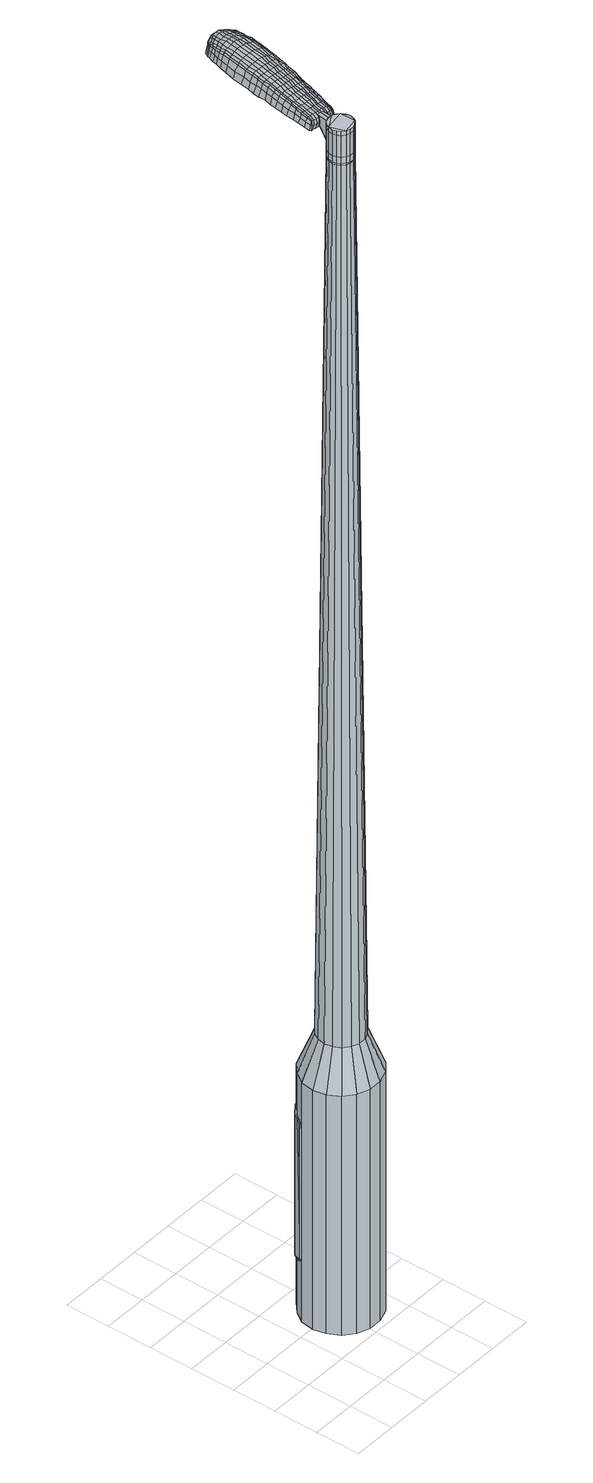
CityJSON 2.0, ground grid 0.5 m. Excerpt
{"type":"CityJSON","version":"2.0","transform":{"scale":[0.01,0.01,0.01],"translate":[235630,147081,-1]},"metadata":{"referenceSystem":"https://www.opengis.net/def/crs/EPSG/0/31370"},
"CityObjects":{
"object1":{"type":"GenericCityObject","attributes":{"cluster":634,"mean_distance_to_centroid":0.224,"new_centroid_x":235631.11,"new_centroid_y":147081.97,"mean_distance_to_camera":8.19,"H1":-2.33,"H2":-21.09,"Z_final":112.1,"cluster2":-1,"proj_x":235632.82,"proj_y":147082.27,"id_line":88686,"bearing_l":170.31,"distance":1.74,"orientation":"right","G_obj":80.31},"geometry":[{"type":"MultiSurface","lod":"2","boundaries":[[[0,1,2,3]],[[1,4,5,2]],[[4,6,7,5]],[[6,8,9,7]],[[8,10,11,9]],[[10,12,13,11]],[[12,14,15,13]],[[14,16,17,15]],[[16,18,19,17]],[[18,20,21,19]],[[20,22,23,21]],[[22,24,25,23]],[[24,26,27,25]],[[26,28,29,27]],[[28,30,31,29]],[[30,32,33,31]],[[32,34,35,33]],[[34,0,3,35]],[[36,37,38,39]],[[38,40,41,42]],[[41,43,42]],[[42,44,45,46]],[[45,47,46]],[[46,48,49,50]],[[49,51,50]],[[42,46,50,38]],[[50,52,39,38]],[[53,36,39]],[[2,5,7,35]],[[7,9,11,15]],[[11,13,15]],[[15,17,19,23]],[[19,21,23]],[[23,25,27,31]],[[27,29,31]],[[15,23,31,7]],[[31,33,35,7]],[[3,2,35]],[[1,0,54,55]],[[0,34,56,54]],[[34,32,57,56]],[[32,30,58,57]],[[30,28,59,58]],[[28,26,60,59]],[[26,24,61,60]],[[24,22,62,61]],[[22,20,63,62]],[[20,18,64,63]],[[18,16,65,64]],[[16,14,66,65]],[[14,12,67,66]],[[12,10,68,67]],[[10,8,69,68]],[[8,6,70,69]],[[6,4,71,70]],[[4,1,55,71]],[[55,54,72,73]],[[54,56,74,72]],[[56,57,75,74]],[[57,58,76,75]],[[58,59,77,76]],[[59,60,78,77]],[[60,61,79,78]],[[61,62,80,79]],[[62,63,81,80]],[[63,64,82,81]],[[64,65,83,82]],[[65,66,84,83]],[[66,67,85,84]],[[67,68,86,85]],[[68,69,87,86]],[[69,70,88,87]],[[70,71,89,88]],[[71,55,73,89]],[[90,91,92,93]],[[94,95,91,90]],[[96,97,95,94]],[[98,99,97,96]],[[77,100,99,98]],[[78,101,100,77]],[[79,102,101,78]],[[80,103,102,79]],[[81,104,103,80]],[[105,106,104,81]],[[107,108,106,105]],[[84,109,108,107]],[[110,111,109,84]],[[112,113,111,110]],[[114,115,113,112]],[[116,117,115,114]],[[118,119,117,116]],[[93,92,119,118]],[[120,121,122,123]],[[124,120,123,125]],[[126,124,125,127]],[[128,126,127,129]],[[130,128,129,131]],[[132,130,131,133]],[[134,132,133,135]],[[136,134,135,137]],[[138,136,137,139]],[[140,138,139,141]],[[142,140,141,143]],[[144,142,143,145]],[[146,144,145,147]],[[148,146,147,149]],[[150,148,149,151]],[[152,150,151,153]],[[73,72,90,93]],[[72,74,94,90]],[[74,75,96,94]],[[75,76,98,96]],[[76,77,98]],[[82,105,81]],[[82,83,107,105]],[[83,84,107]],[[85,110,84]],[[85,86,112,110]],[[86,87,114,112]],[[87,88,116,114]],[[88,89,118,116]],[[89,73,93,118]],[[154,155,92,91]],[[155,156,119,92]],[[156,157,117,119]],[[157,158,115,117]],[[158,159,113,115]],[[159,160,111,113]],[[160,109,111]],[[161,108,109]],[[161,162,106,108]],[[162,104,106]],[[163,99,100]],[[163,164,97,99]],[[164,165,95,97]],[[165,154,91,95]],[[39,52,152,166]],[[155,154,167,153]],[[53,39,166,121]],[[154,165,122,167]],[[36,53,121,120]],[[165,164,123,122]],[[37,36,120,124]],[[164,163,125,123]],[[38,37,124,126]],[[163,100,127,125]],[[40,38,126,128]],[[100,101,129,127]],[[41,40,128,130]],[[101,102,131,129]],[[43,41,130,132]],[[102,103,133,131]],[[42,43,132,134]],[[103,104,135,133]],[[44,42,134,136]],[[104,162,137,135]],[[45,44,136,138]],[[162,161,139,137]],[[47,45,138,140]],[[161,109,141,139]],[[46,47,140,142]],[[109,160,143,141]],[[48,46,142,144]],[[160,159,145,143]],[[49,48,144,146]],[[159,158,147,145]],[[51,49,146,148]],[[158,157,149,147]],[[50,51,148,150]],[[157,156,151,149]],[[52,50,150,152]],[[156,155,153,151]],[[152,153,168,169]],[[153,167,170,168]],[[167,122,171,170]],[[122,121,172,171]],[[121,166,173,172]],[[166,152,169,173]],[[174,175,176,177]],[[178,174,177,179]],[[174,178,180,181]],[[175,174,181,182]],[[183,184,185,186]],[[187,183,186,188]],[[183,187,189,190]],[[184,183,190,191]],[[192,193,194,195]],[[196,192,195,197]],[[192,196,198,199]],[[193,192,199,200]],[[201,202,203,204]],[[205,201,204,206]],[[201,205,207,208]],[[202,201,208,209]],[[210,211,212,213]],[[214,210,213,215]],[[210,214,216,217]],[[211,210,217,218]],[[219,220,221,222]],[[223,219,222,224]],[[219,223,225,226]],[[220,219,226,227]],[[228,229,230,231]],[[220,228,231,221]],[[228,220,227,232]],[[229,228,232,233]],[[234,235,236,237]],[[229,234,237,230]],[[234,229,233,238]],[[235,234,238,239]],[[240,178,179,241]],[[235,240,241,236]],[[240,235,239,242]],[[178,240,242,180]],[[243,244,245,246]],[[247,243,246,248]],[[243,247,249,250]],[[244,243,250,251]],[[252,253,254,255]],[[244,252,255,245]],[[252,244,251,256]],[[253,252,256,257]],[[258,259,260,261]],[[253,258,261,254]],[[258,253,257,262]],[[259,258,262,263]],[[264,265,266,267]],[[259,264,267,260]],[[264,259,263,268]],[[265,264,268,269]],[[270,175,182,271]],[[265,270,271,266]],[[270,265,269,272]],[[175,270,272,176]],[[273,274,275,276]],[[277,273,276,278]],[[273,277,279,280]],[[274,273,280,281]],[[282,283,284,285]],[[274,282,285,275]],[[282,274,281,286]],[[283,282,286,287]],[[288,289,290,291]],[[283,288,291,284]],[[288,283,287,292]],[[289,288,292,293]],[[294,187,188,295]],[[289,294,295,290]],[[294,289,293,296]],[[187,294,296,189]],[[297,298,299,300]],[[301,297,300,302]],[[297,301,303,304]],[[298,297,304,305]],[[306,307,308,309]],[[298,306,309,299]],[[306,298,305,310]],[[307,306,310,311]],[[312,313,314,315]],[[307,312,315,308]],[[312,307,311,316]],[[313,312,316,317]],[[318,319,320,321]],[[313,318,321,314]],[[318,313,317,322]],[[319,318,322,323]],[[324,184,191,325]],[[319,324,325,320]],[[324,319,323,326]],[[184,324,326,185]],[[327,213,212,328]],[[329,327,328,330]],[[327,329,331,332]],[[213,327,332,215]],[[333,329,330,334]],[[335,333,334,336]],[[333,335,337,338]],[[329,333,338,331]],[[339,335,336,340]],[[341,339,340,342]],[[339,341,343,344]],[[335,339,344,337]],[[345,341,342,346]],[[347,345,346,348]],[[345,347,349,350]],[[341,345,350,343]],[[351,347,348,352]],[[202,351,352,203]],[[351,202,209,353]],[[347,351,353,349]],[[354,355,200,199]],[[356,354,199,198]],[[354,356,357,358]],[[355,354,358,359]],[[360,361,359,358]],[[362,360,358,357]],[[360,362,363,364]],[[361,360,364,365]],[[366,367,365,364]],[[368,366,364,363]],[[366,368,369,370]],[[367,366,370,371]],[[372,373,371,370]],[[374,372,370,369]],[[372,374,207,205]],[[373,372,205,206]],[[375,376,377,378]],[[277,375,378,279]],[[375,277,278,379]],[[376,375,379,380]],[[381,196,197,382]],[[376,381,382,377]],[[381,376,380,383]],[[196,381,383,198]],[[384,385,386,387]],[[223,384,387,225]],[[384,223,224,388]],[[385,384,388,389]],[[390,391,392,393]],[[385,390,393,386]],[[390,385,389,394]],[[391,390,394,395]],[[396,193,200,397]],[[391,396,397,392]],[[396,391,395,398]],[[193,396,398,194]],[[399,400,401,402]],[[181,399,402,182]],[[399,181,180,403]],[[400,399,403,404]],[[405,406,407,408]],[[400,405,408,401]],[[405,400,404,409]],[[406,405,409,410]],[[411,204,203,412]],[[406,411,412,407]],[[411,406,410,413]],[[204,411,413,206]],[[414,415,416,417]],[[186,414,417,188]],[[414,186,185,418]],[[415,414,418,419]],[[420,208,207,421]],[[415,420,421,416]],[[420,415,419,422]],[[208,420,422,209]],[[423,424,425,426]],[[301,423,426,303]],[[423,301,302,427]],[[424,423,427,428]],[[429,214,215,430]],[[424,429,430,425]],[[429,424,428,431]],[[214,429,431,216]],[[432,433,434,435]],[[247,432,435,249]],[[432,247,248,436]],[[433,432,436,437]],[[438,439,440,441]],[[433,438,441,434]],[[438,433,437,442]],[[439,438,442,443]],[[444,211,218,445]],[[439,444,445,440]],[[444,439,443,446]],[[211,444,446,212]],[[447,448,437,436]],[[246,447,436,248]],[[447,246,245,449]],[[448,447,449,450]],[[451,452,443,442]],[[448,451,442,437]],[[451,448,450,453]],[[452,451,453,454]],[[455,328,212,446]],[[452,455,446,443]],[[455,452,454,456]],[[328,455,456,330]],[[457,458,459,460]],[[304,457,460,305]],[[457,304,303,426]],[[458,457,426,425]],[[461,332,331,462]],[[458,461,462,459]],[[461,458,425,430]],[[332,461,430,215]],[[463,464,450,449]],[[255,463,449,245]],[[463,255,254,465]],[[464,463,465,466]],[[467,468,454,453]],[[464,467,453,450]],[[467,464,466,469]],[[468,467,469,470]],[[471,334,330,456]],[[468,471,456,454]],[[471,468,470,472]],[[334,471,472,336]],[[473,474,475,476]],[[310,473,476,311]],[[473,310,305,460]],[[474,473,460,459]],[[477,338,337,478]],[[474,477,478,475]],[[477,474,459,462]],[[338,477,462,331]],[[479,480,466,465]],[[261,479,465,254]],[[479,261,260,481]],[[480,479,481,482]],[[483,484,470,469]],[[480,483,469,466]],[[483,480,482,485]],[[484,483,485,486]],[[487,340,336,472]],[[484,487,472,470]],[[487,484,486,488]],[[340,487,488,342]],[[489,490,491,492]],[[316,489,492,317]],[[489,316,311,476]],[[490,489,476,475]],[[493,344,343,494]],[[490,493,494,491]],[[493,490,475,478]],[[344,493,478,337]],[[495,496,482,481]],[[267,495,481,260]],[[495,267,266,497]],[[496,495,497,498]],[[499,500,486,485]],[[496,499,485,482]],[[499,496,498,501]],[[500,499,501,502]],[[503,346,342,488]],[[500,503,488,486]],[[503,500,502,504]],[[346,503,504,348]],[[505,506,507,508]],[[322,505,508,323]],[[505,322,317,492]],[[506,505,492,491]],[[509,350,349,510]],[[506,509,510,507]],[[509,506,491,494]],[[350,509,494,343]],[[511,512,498,497]],[[271,511,497,266]],[[511,271,182,402]],[[512,511,402,401]],[[513,514,502,501]],[[512,513,501,498]],[[513,512,401,408]],[[514,513,408,407]],[[515,352,348,504]],[[514,515,504,502]],[[515,514,407,412]],[[352,515,412,203]],[[516,517,419,418]],[[326,516,418,185]],[[516,326,323,508]],[[517,516,508,507]],[[518,353,209,422]],[[517,518,422,419]],[[518,517,507,510]],[[353,518,510,349]],[[519,520,380,379]],[[276,519,379,278]],[[519,276,275,521]],[[520,519,521,522]],[[523,356,198,383]],[[520,523,383,380]],[[523,520,522,524]],[[356,523,524,357]],[[525,526,527,528]],[[226,525,528,227]],[[525,226,225,387]],[[526,525,387,386]],[[529,530,531,532]],[[526,529,532,527]],[[529,526,386,393]],[[530,529,393,392]],[[533,355,359,534]],[[530,533,534,531]],[[533,530,392,397]],[[355,533,397,200]],[[535,536,522,521]],[[285,535,521,275]],[[535,285,284,537]],[[536,535,537,538]],[[539,362,357,524]],[[536,539,524,522]],[[539,536,538,540]],[[362,539,540,363]],[[541,542,543,544]],[[232,541,544,233]],[[541,232,227,528]],[[542,541,528,527]],[[545,546,547,548]],[[542,545,548,543]],[[545,542,527,532]],[[546,545,532,531]],[[549,361,365,550]],[[546,549,550,547]],[[549,546,531,534]],[[361,549,534,359]],[[551,552,538,537]],[[291,551,537,284]],[[551,291,290,553]],[[552,551,553,554]],[[555,368,363,540]],[[552,555,540,538]],[[555,552,554,556]],[[368,555,556,369]],[[557,558,559,560]],[[238,557,560,239]],[[557,238,233,544]],[[558,557,544,543]],[[561,562,563,564]],[[558,561,564,559]],[[561,558,543,548]],[[562,561,548,547]],[[565,367,371,566]],[[562,565,566,563]],[[565,562,547,550]],[[367,565,550,365]],[[567,568,554,553]],[[295,567,553,290]],[[567,295,188,417]],[[568,567,417,416]],[[569,374,369,556]],[[568,569,556,554]],[[569,568,416,421]],[[374,569,421,207]],[[570,571,404,403]],[[242,570,403,180]],[[570,242,239,560]],[[571,570,560,559]],[[572,573,410,409]],[[571,572,409,404]],[[572,571,559,564]],[[573,572,564,563]],[[574,373,206,413]],[[573,574,413,410]],[[574,573,563,566]],[[373,574,566,371]],[[575,576,577,578]],[[578,577,579,580]],[[581,579,577,582]],[[582,577,576,583]],[[584,585,586,587]],[[587,586,588,589]],[[590,588,586,591]],[[591,586,585,592]],[[593,594,595,596]],[[596,595,597,598]],[[599,597,595,600]],[[600,595,594,601]],[[602,603,604,605]],[[605,604,606,607]],[[608,606,604,609]],[[609,604,603,610]],[[611,612,613,614]],[[614,613,615,616]],[[617,615,613,618]],[[618,613,612,619]],[[620,621,622,623]],[[623,622,624,625]],[[626,624,622,627]],[[627,622,621,628]],[[629,630,631,632]],[[632,631,621,620]],[[628,621,631,633]],[[633,631,630,634]],[[635,636,637,638]],[[638,637,630,629]],[[634,630,637,639]],[[639,637,636,640]],[[580,579,641,642]],[[642,641,636,635]],[[640,636,641,643]],[[643,641,579,581]],[[644,645,646,647]],[[647,646,648,649]],[[650,648,646,651]],[[651,646,645,652]],[[653,654,655,656]],[[656,655,645,644]],[[652,645,655,657]],[[657,655,654,658]],[[659,660,661,662]],[[662,661,654,653]],[[658,654,661,663]],[[663,661,660,664]],[[665,666,667,668]],[[668,667,660,659]],[[664,660,667,669]],[[669,667,666,670]],[[583,576,671,672]],[[672,671,666,665]],[[670,666,671,673]],[[673,671,576,575]],[[674,675,676,677]],[[677,676,678,679]],[[680,678,676,681]],[[681,676,675,682]],[[683,684,685,686]],[[686,685,675,674]],[[682,675,685,687]],[[687,685,684,688]],[[689,690,691,692]],[[692,691,684,683]],[[688,684,691,693]],[[693,691,690,694]],[[589,588,695,696]],[[696,695,690,689]],[[694,690,695,697]],[[697,695,588,590]],[[698,699,700,701]],[[701,700,702,703]],[[704,702,700,705]],[[705,700,699,706]],[[707,708,709,710]],[[710,709,699,698]],[[706,699,709,711]],[[711,709,708,712]],[[713,714,715,716]],[[716,715,708,707]],[[712,708,715,717]],[[717,715,714,718]],[[719,720,721,722]],[[722,721,714,713]],[[718,714,721,723]],[[723,721,720,724]],[[592,585,725,726]],[[726,725,720,719]],[[724,720,725,727]],[[727,725,585,584]],[[611,614,728,729]],[[729,728,730,731]],[[732,730,728,733]],[[733,728,614,616]],[[731,730,734,735]],[[735,734,736,737]],[[738,736,734,739]],[[739,734,730,732]],[[737,736,740,741]],[[741,740,742,743]],[[744,742,740,745]],[[745,740,736,738]],[[743,742,746,747]],[[747,746,748,749]],[[750,748,746,751]],[[751,746,742,744]],[[749,748,752,753]],[[753,752,603,602]],[[610,603,752,754]],[[754,752,748,750]],[[601,755,756,600]],[[600,756,757,599]],[[758,757,756,759]],[[759,756,755,760]],[[760,761,762,759]],[[759,762,763,758]],[[764,763,762,765]],[[765,762,761,766]],[[766,767,768,765]],[[765,768,769,764]],[[770,769,768,771]],[[771,768,767,772]],[[772,773,774,771]],[[771,774,775,770]],[[608,775,774,606]],[[606,774,773,607]],[[776,777,778,779]],[[779,778,678,680]],[[679,678,778,780]],[[780,778,777,781]],[[598,597,782,783]],[[783,782,777,776]],[[781,777,782,784]],[[784,782,597,599]],[[785,786,787,788]],[[788,787,624,626]],[[625,624,787,789]],[[789,787,786,790]],[[791,792,793,794]],[[794,793,786,785]],[[790,786,793,795]],[[795,793,792,796]],[[601,594,797,798]],[[798,797,792,791]],[[796,792,797,799]],[[799,797,594,593]],[[800,801,802,803]],[[803,802,582,583]],[[581,582,802,804]],[[804,802,801,805]],[[806,807,808,809]],[[809,808,801,800]],[[805,801,808,810]],[[810,808,807,811]],[[602,605,812,813]],[[813,812,807,806]],[[811,807,812,814]],[[814,812,605,607]],[[815,816,817,818]],[[818,817,587,589]],[[584,587,817,819]],[[819,817,816,820]],[[608,609,821,822]],[[822,821,816,815]],[[820,816,821,823]],[[823,821,609,610]],[[824,825,826,827]],[[827,826,702,704]],[[703,702,826,828]],[[828,826,825,829]],[[616,615,830,831]],[[831,830,825,824]],[[829,825,830,832]],[[832,830,615,617]],[[833,834,835]],[[835,834,648,650]],[[649,648,834,836]],[[836,834,837]],[[838,839,840,841]],[[841,840,834,833]],[[837,834,840,842]],[[842,840,839,843]],[[619,612,844,845]],[[845,844,839,838]],[[843,839,844,846]],[[846,844,612,611]],[[837,847,848,836]],[[836,848,647,649]],[[644,647,848,849]],[[849,848,847,850]],[[843,851,852,842]],[[842,852,847,837]],[[850,847,852,853]],[[853,852,851,854]],[[611,729,855,846]],[[846,855,851,843]],[[854,851,855,856]],[[856,855,729,731]],[[857,858,859,860]],[[860,859,705,706]],[[704,705,859,827]],[[827,859,858,824]],[[732,733,861,862]],[[862,861,858,857]],[[824,858,861,831]],[[831,861,733,616]],[[850,863,864,849]],[[849,864,656,644]],[[653,656,864,865]],[[865,864,863,866]],[[854,867,868,853]],[[853,868,863,850]],[[866,863,868,869]],[[869,868,867,870]],[[731,735,871,856]],[[856,871,867,854]],[[870,867,871,872]],[[872,871,735,737]],[[873,874,875,876]],[[876,875,711,712]],[[706,711,875,860]],[[860,875,874,857]],[[738,739,877,878]],[[878,877,874,873]],[[857,874,877,862]],[[862,877,739,732]],[[866,879,880,865]],[[865,880,662,653]],[[659,662,880,881]],[[881,880,879,882]],[[870,883,884,869]],[[869,884,879,866]],[[882,879,884,885]],[[885,884,883,886]],[[737,741,887,872]],[[872,887,883,870]],[[886,883,887,888]],[[888,887,741,743]],[[889,890,891,892]],[[892,891,717,718]],[[712,717,891,876]],[[876,891,890,873]],[[744,745,893,894]],[[894,893,890,889]],[[873,890,893,878]],[[878,893,745,738]],[[882,895,896,881]],[[881,896,668,659]],[[665,668,896,897]],[[897,896,895,898]],[[886,899,900,885]],[[885,900,895,882]],[[898,895,900,901]],[[901,900,899,902]],[[743,747,903,888]],[[888,903,899,886]],[[902,899,903,904]],[[904,903,747,749]],[[905,906,907,908]],[[908,907,723,724]],[[718,723,907,892]],[[892,907,906,889]],[[750,751,909,910]],[[910,909,906,905]],[[889,906,909,894]],[[894,909,751,744]],[[898,911,912,897]],[[897,912,672,665]],[[583,672,912,803]],[[803,912,911,800]],[[902,913,914,901]],[[901,914,911,898]],[[800,911,914,809]],[[809,914,913,806]],[[749,753,915,904]],[[904,915,913,902]],[[806,913,915,813]],[[813,915,753,602]],[[820,916,917,819]],[[819,917,727,584]],[[724,727,917,908]],[[908,917,916,905]],[[610,754,918,823]],[[823,918,916,820]],[[905,916,918,910]],[[910,918,754,750]],[[781,919,920,780]],[[780,920,677,679]],[[674,677,920,921]],[[921,920,919,922]],[[599,757,923,784]],[[784,923,919,781]],[[922,919,923,924]],[[924,923,757,758]],[[925,926,927,928]],[[928,927,627,628]],[[626,627,927,788]],[[788,927,926,785]],[[929,930,931,932]],[[932,931,926,925]],[[785,926,931,794]],[[794,931,930,791]],[[760,755,933,934]],[[934,933,930,929]],[[791,930,933,798]],[[798,933,755,601]],[[922,935,936,921]],[[921,936,686,674]],[[683,686,936,937]],[[937,936,935,938]],[[758,763,939,924]],[[924,939,935,922]],[[938,935,939,940]],[[940,939,763,764]],[[941,942,943,944]],[[944,943,633,634]],[[628,633,943,928]],[[928,943,942,925]],[[945,946,947,948]],[[948,947,942,941]],[[925,942,947,932]],[[932,947,946,929]],[[766,761,949,950]],[[950,949,946,945]],[[929,946,949,934]],[[934,949,761,760]],[[938,951,952,937]],[[937,952,692,683]],[[689,692,952,953]],[[953,952,951,954]],[[764,769,955,940]],[[940,955,951,938]],[[954,951,955,956]],[[956,955,769,770]],[[957,958,959,960]],[[960,959,639,640]],[[634,639,959,944]],[[944,959,958,941]],[[961,962,963,964]],[[964,963,958,957]],[[941,958,963,948]],[[948,963,962,945]],[[772,767,965,966]],[[966,965,962,961]],[[945,962,965,950]],[[950,965,767,766]],[[954,967,968,953]],[[953,968,696,689]],[[589,696,968,818]],[[818,968,967,815]],[[770,775,969,956]],[[956,969,967,954]],[[815,967,969,822]],[[822,969,775,608]],[[805,970,971,804]],[[804,971,643,581]],[[640,643,971,960]],[[960,971,970,957]],[[811,972,973,810]],[[810,973,970,805]],[[957,970,973,964]],[[964,973,972,961]],[[607,773,974,814]],[[814,974,972,811]],[[961,972,974,966]],[[966,974,773,772]],[[575,578,177,176]],[[578,580,179,177]],[[590,591,190,189]],[[591,592,191,190]],[[593,596,195,194]],[[596,598,197,195]],[[617,618,217,216]],[[618,619,218,217]],[[620,623,222,221]],[[623,625,224,222]],[[629,632,231,230]],[[632,620,221,231]],[[635,638,237,236]],[[638,629,230,237]],[[580,642,241,179]],[[642,635,236,241]],[[650,651,250,249]],[[651,652,251,250]],[[652,657,256,251]],[[657,658,257,256]],[[658,663,262,257]],[[663,664,263,262]],[[664,669,268,263]],[[669,670,269,268]],[[670,673,272,269]],[[673,575,176,272]],[[680,681,280,279]],[[681,682,281,280]],[[682,687,286,281]],[[687,688,287,286]],[[688,693,292,287]],[[693,694,293,292]],[[694,697,296,293]],[[697,590,189,296]],[[698,701,300,299]],[[701,703,302,300]],[[707,710,309,308]],[[710,698,299,309]],[[713,716,315,314]],[[716,707,308,315]],[[719,722,321,320]],[[722,713,314,321]],[[592,726,325,191]],[[726,719,320,325]],[[776,779,378,377]],[[779,680,279,378]],[[598,783,382,197]],[[783,776,377,382]],[[625,789,388,224]],[[789,790,389,388]],[[790,795,394,389]],[[795,796,395,394]],[[796,799,398,395]],[[799,593,194,398]],[[703,828,427,302]],[[828,829,428,427]],[[829,832,431,428]],[[832,617,216,431]],[[833,835,435,434]],[[835,650,249,435]],[[838,841,441,440]],[[841,833,434,441]],[[619,845,445,218]],[[845,838,440,445]],[[975,976,977,978]],[[979,980,978,977]],[[981,982,983,984]],[[985,986,987,988]],[[976,989,990,977]],[[991,979,977,990]],[[992,981,984,993]],[[994,995,986,985]],[[989,996,997,990]],[[997,998,991,990]],[[999,992,993,1000]],[[1001,995,994,1002]],[[996,1003,1004,997]],[[1004,1005,998,997]],[[1006,999,1000,1007]],[[1008,1001,1002,1009]],[[1010,1011,1012,1013]],[[1014,1015,1011,1010]],[[1014,1016,1017,1015]],[[1016,1018,1019,1017]],[[1020,1021,1022,1023]],[[1024,1025,1021,1020]],[[1026,1027,1025,1024]],[[1028,1029,1027,1026]],[[1023,1012,1011,1020]],[[1020,1011,1015,1024]],[[1015,1017,1026,1024]],[[1017,1019,1028,1026]],[[984,983,980,979]],[[993,984,979,991]],[[998,1000,993,991]],[[1005,1007,1000,998]],[[985,988,982,981]],[[994,985,981,992]],[[1002,994,992,999]],[[1009,1002,999,1006]],[[986,1010,1013,987]],[[995,1014,1010,986]],[[1016,1014,995,1001]],[[1018,1016,1001,1008]],[[1030,1031,1032,1033]],[[1032,1034,1035,1036]],[[1032,1036,1037,1038]],[[1032,1038,1033]],[[1039,1030,1033,1040]],[[1041,1040,1033,1042]],[[1043,1042,1033]],[[1044,1032,1031,1045]],[[1046,1044,1045,1047]],[[1048,1046,1047,1049]],[[1050,1048,1049,1051]],[[1052,1050,1051,1053]],[[1053,1054,1055,1056]],[[1053,1056,1057,1058]],[[1053,1058,1059,1060]],[[1059,1061,1062,1063]],[[1059,1063,1064,1065]],[[1059,1065,1060]],[[1053,1060,1052]],[[1066,1067,1031,1030]],[[1068,1069,1034,1032]],[[1070,1071,1043,1033]],[[1067,1072,1045,1031]],[[1073,1068,1032,1044]],[[1072,1074,1047,1045]],[[1075,1073,1044,1046]],[[1074,1076,1049,1047]],[[1077,1075,1046,1048]],[[1076,1078,1051,1049]],[[1079,1077,1048,1050]],[[1078,1080,1053,1051]],[[1081,1079,1050,1052]],[[1080,1082,1054,1053]],[[1083,1084,1061,1059]],[[1085,1081,1052,1060]],[[1055,1054,1082,1086]],[[1056,1055,1086,1087]],[[1057,1056,1087,1088]],[[1058,1057,1088,1089]],[[1059,1058,1089,1083]],[[1090,1066,1030,1039]],[[1091,1090,1039,1040]],[[1092,1091,1040,1041]],[[1093,1092,1041,1042]],[[1071,1093,1042,1043]],[[1035,1034,1069,1094]],[[1062,1061,1084,1095]],[[1036,1035,1094,1096]],[[1037,1036,1096,1097]],[[1038,1037,1097,1098]],[[1033,1038,1098,1070]],[[1063,1062,1095,1099]],[[1064,1063,1099,1100]],[[1065,1064,1100,1101]],[[1060,1065,1101,1085]]]}]}
},
"vertices":[
[116,141,384],[130,136,384],[130,136,96],[116,141,96],[142,127,384],[142,127,96],[149,114,384],[149,114,96],[152,99,384],[152,99,96],[149,85,384],[149,85,96],[142,72,384],[142,72,96],[131,63,384],[131,63,96],[117,58,384],[117,58,96],[102,58,384],[102,58,96],[88,63,384],[88,63,96],[77,72,384],[77,72,96],[70,85,384],[70,85,96],[67,99,384],[67,99,96],[69,114,384],[69,114,96],[77,126,384],[77,126,96],[88,136,384],[88,136,96],[102,141,384],[102,141,96],[102,111,1524],[99,108,1524],[97,104,1524],[112,113,1524],[96,99,1524],[97,95,1524],[103,88,1524],[99,91,1524],[107,86,1524],[112,86,1524],[120,91,1524],[116,88,1524],[122,95,1524],[123,99,1524],[120,108,1524],[122,104,1524],[116,111,1524],[107,113,1524],[113,124,429],[122,121,429],[105,124,429],[97,121,429],[90,115,429],[86,108,429],[84,99,429],[86,91,429],[90,83,429],[97,77,429],[105,74,429],[114,74,429],[122,78,429],[129,83,429],[133,91,429],[134,99,429],[133,108,429],[128,116,429],[112,113,1483],[116,111,1483],[107,113,1483],[102,111,1483],[99,108,1483],[97,104,1483],[96,99,1483],[97,95,1483],[99,91,1483],[103,88,1483],[107,86,1483],[112,86,1483],[116,88,1483],[120,91,1483],[122,95,1483],[123,99,1483],[122,104,1483],[120,108,1483],[111,112,1483],[111,112,1485],[116,110,1485],[116,110,1483],[107,112,1483],[107,112,1485],[103,110,1483],[103,110,1485],[99,107,1483],[99,107,1485],[97,104,1485],[96,99,1485],[97,95,1485],[99,91,1485],[103,88,1485],[107,87,1483],[107,87,1485],[112,87,1483],[112,87,1485],[116,88,1485],[119,91,1483],[119,91,1485],[121,95,1483],[121,95,1485],[122,99,1483],[122,99,1485],[121,104,1483],[121,104,1485],[119,108,1483],[119,108,1485],[102,111,1519],[107,113,1519],[107,113,1493],[102,111,1493],[99,108,1519],[99,108,1493],[97,104,1519],[97,104,1493],[96,99,1519],[96,99,1493],[97,95,1519],[97,95,1493],[99,91,1519],[99,91,1493],[103,88,1519],[103,88,1493],[107,86,1519],[107,86,1493],[112,86,1519],[112,86,1493],[116,88,1519],[116,88,1493],[120,91,1519],[120,91,1493],[122,95,1519],[122,95,1493],[123,99,1519],[123,99,1493],[122,104,1519],[122,104,1493],[120,108,1519],[120,108,1493],[116,111,1519],[116,111,1493],[112,113,1485],[116,111,1485],[120,108,1485],[122,104,1485],[123,99,1485],[122,95,1485],[120,91,1485],[112,86,1485],[107,86,1485],[99,108,1485],[102,111,1485],[107,113,1485],[112,113,1519],[112,113,1493],[118,130,1513],[118,130,1518],[115,131,1513],[111,131,1513],[111,131,1518],[115,131,1518],[146,201,1519],[145,194,1518],[147,195,1509],[148,202,1510],[148,209,1519],[150,210,1510],[146,208,1526],[145,200,1525],[143,193,1525],[108,207,1519],[108,200,1518],[109,199,1525],[110,206,1525],[110,216,1519],[111,215,1526],[108,218,1510],[107,209,1510],[106,202,1509],[138,277,1519],[142,276,1519],[142,277,1513],[138,278,1513],[134,276,1519],[134,277,1513],[134,275,1524],[138,275,1524],[141,274,1524],[126,204,1530],[124,196,1529],[128,196,1529],[129,203,1530],[127,213,1531],[131,212,1531],[123,213,1530],[122,204,1530],[121,197,1529],[112,124,1512],[115,124,1512],[115,125,1517],[113,125,1517],[109,125,1512],[110,126,1517],[109,126,1506],[112,125,1506],[115,125,1506],[155,259,1519],[155,256,1519],[156,257,1512],[156,260,1512],[155,262,1518],[156,262,1512],[154,261,1522],[154,259,1523],[154,256,1524],[155,251,1519],[154,246,1519],[156,246,1512],[156,252,1512],[153,251,1524],[153,245,1525],[153,240,1519],[152,232,1519],[154,233,1511],[155,241,1511],[152,239,1526],[151,231,1526],[150,221,1519],[152,222,1510],[149,220,1526],[130,129,1513],[132,136,1513],[130,136,1518],[129,128,1517],[128,123,1512],[128,124,1516],[129,124,1506],[131,129,1507],[133,137,1507],[133,143,1514],[135,151,1515],[134,150,1520],[132,143,1519],[135,144,1507],[136,152,1507],[137,158,1515],[138,165,1516],[137,165,1522],[135,157,1521],[138,159,1508],[140,166,1508],[140,172,1517],[142,180,1517],[140,179,1524],[138,172,1523],[142,173,1508],[143,181,1509],[143,187,1518],[142,186,1524],[145,188,1509],[120,266,1519],[119,263,1519],[120,262,1524],[121,266,1523],[121,268,1518],[122,268,1522],[120,269,1512],[119,267,1512],[118,264,1512],[118,258,1519],[116,253,1519],[117,252,1525],[119,258,1524],[116,259,1512],[115,254,1512],[115,247,1519],[113,239,1519],[115,238,1526],[116,246,1526],[114,248,1511],[112,240,1511],[111,228,1519],[113,226,1526],[110,229,1510],[100,134,1513],[101,141,1513],[100,143,1507],[99,135,1507],[100,128,1512],[99,129,1506],[101,129,1516],[101,133,1517],[102,141,1518],[102,149,1514],[102,156,1515],[101,158,1507],[101,150,1507],[103,148,1519],[104,155,1520],[103,164,1515],[104,171,1516],[103,173,1508],[102,165,1508],[105,163,1521],[105,170,1522],[105,179,1517],[106,186,1517],[105,187,1509],[104,180,1508],[106,177,1523],[107,185,1524],[107,193,1518],[105,195,1509],[108,192,1524],[114,131,1519],[116,130,1519],[115,138,1520],[117,138,1520],[112,138,1520],[111,131,1519],[116,145,1522],[119,145,1522],[117,153,1523],[120,152,1523],[114,153,1523],[113,146,1521],[118,160,1524],[121,160,1524],[120,167,1525],[122,167,1525],[116,168,1525],[115,161,1524],[121,175,1526],[124,174,1526],[122,182,1527],[125,181,1527],[119,183,1527],[118,175,1526],[123,189,1528],[126,189,1528],[120,190,1528],[137,272,1527],[141,272,1527],[133,272,1526],[132,268,1527],[137,268,1528],[140,267,1528],[135,261,1529],[139,261,1529],[131,261,1528],[130,254,1530],[134,254,1530],[138,254,1530],[133,247,1531],[137,246,1531],[129,247,1530],[127,238,1531],[131,238,1531],[135,237,1531],[129,225,1531],[133,225,1531],[125,226,1531],[122,270,1518],[125,272,1519],[124,273,1513],[121,271,1513],[123,269,1523],[125,271,1523],[129,275,1519],[129,275,1513],[129,273,1524],[154,264,1518],[153,266,1518],[152,265,1523],[153,263,1523],[155,265,1513],[154,267,1513],[151,270,1519],[148,272,1519],[148,271,1524],[150,268,1523],[152,270,1513],[149,273,1513],[145,275,1519],[145,273,1524],[145,276,1513],[143,200,1528],[141,200,1528],[140,193,1528],[142,193,1527],[145,209,1528],[143,209,1529],[139,201,1529],[135,202,1530],[134,195,1529],[137,194,1528],[140,210,1529],[137,211,1530],[132,203,1530],[131,195,1529],[134,211,1531],[111,206,1528],[114,205,1529],[115,214,1529],[112,214,1528],[110,199,1527],[113,198,1528],[118,205,1529],[119,214,1530],[117,198,1528],[100,126,1512],[102,126,1512],[103,127,1517],[101,127,1517],[100,127,1506],[102,127,1506],[106,125,1512],[106,126,1517],[105,126,1506],[127,122,1512],[125,122,1512],[126,123,1506],[128,122,1506],[126,123,1517],[125,123,1517],[123,122,1512],[120,123,1512],[121,124,1506],[124,123,1506],[123,124,1517],[120,124,1517],[118,123,1512],[118,124,1506],[118,124,1517],[127,128,1519],[126,128,1519],[129,136,1520],[127,136,1520],[124,129,1519],[121,129,1519],[125,136,1520],[122,137,1520],[119,130,1519],[120,137,1520],[102,133,1519],[104,132,1519],[105,140,1520],[103,140,1520],[107,132,1519],[108,139,1520],[131,143,1521],[129,143,1521],[132,150,1522],[130,150,1522],[127,143,1521],[124,144,1521],[128,151,1522],[125,151,1523],[121,144,1522],[123,152,1523],[104,148,1521],[106,147,1521],[107,155,1522],[105,155,1522],[109,147,1521],[110,154,1522],[134,157,1523],[132,158,1523],[135,165,1524],[134,165,1524],[130,158,1523],[127,159,1524],[131,165,1525],[128,166,1525],[124,159,1524],[125,166,1525],[106,162,1523],[108,162,1523],[109,169,1524],[107,170,1524],[111,161,1524],[112,169,1525],[137,172,1525],[135,172,1525],[139,179,1526],[137,179,1526],[133,173,1526],[130,173,1526],[134,180,1527],[131,180,1527],[127,174,1526],[128,181,1527],[108,177,1525],[110,177,1525],[111,184,1526],[109,184,1526],[114,176,1526],[115,183,1527],[140,186,1527],[138,186,1527],[136,187,1527],[133,188,1528],[129,188,1528],[109,191,1527],[112,191,1527],[116,190,1528],[122,267,1525],[125,268,1525],[121,263,1526],[124,265,1526],[129,270,1526],[128,266,1527],[153,261,1525],[152,263,1525],[151,259,1526],[153,257,1525],[150,266,1525],[147,268,1526],[147,264,1527],[149,262,1526],[144,270,1526],[144,266,1527],[120,258,1526],[123,259,1527],[119,252,1527],[121,253,1528],[127,261,1528],[125,254,1529],[152,252,1526],[151,254,1527],[150,247,1528],[151,246,1527],[149,256,1527],[146,258,1528],[145,251,1529],[148,249,1528],[143,260,1528],[141,253,1530],[118,246,1528],[120,247,1529],[116,238,1528],[119,238,1529],[124,247,1529],[123,238,1530],[151,240,1528],[149,241,1528],[148,233,1529],[149,232,1528],[147,243,1529],[144,244,1530],[142,235,1530],[145,234,1530],[140,245,1530],[139,237,1531],[114,226,1529],[117,226,1529],[121,226,1530],[147,220,1528],[145,221,1529],[143,222,1530],[140,223,1530],[136,224,1531],[145,195,1509],[143,194,1518],[144,201,1518],[146,202,1509],[146,210,1519],[148,211,1510],[145,209,1525],[143,200,1525],[141,194,1525],[111,199,1525],[110,200,1518],[110,207,1518],[112,206,1525],[112,216,1519],[113,215,1525],[110,217,1510],[109,209,1509],[108,202,1509],[141,275,1513],[141,274,1519],[138,275,1519],[138,275,1513],[134,274,1519],[134,275,1513],[134,273,1524],[138,273,1524],[141,272,1524],[128,196,1528],[125,197,1528],[126,204,1529],[129,204,1529],[127,213,1529],[131,212,1529],[124,213,1529],[122,205,1529],[121,197,1528],[115,127,1516],[115,126,1512],[113,126,1512],[113,127,1516],[110,127,1512],[110,128,1516],[110,128,1506],[113,127,1506],[116,127,1506],[154,257,1512],[153,256,1519],[153,259,1518],[155,260,1512],[153,261,1518],[154,262,1512],[152,261,1522],[152,259,1523],[152,256,1523],[154,247,1512],[152,246,1519],[153,251,1519],[154,252,1512],[151,251,1524],[151,245,1525],[152,233,1511],[150,232,1519],[151,240,1519],[153,241,1511],[150,239,1525],[149,232,1526],[148,221,1519],[150,222,1510],[147,220,1526],[128,136,1518],[130,137,1513],[128,129,1513],[127,129,1517],[127,124,1512],[126,125,1515],[128,125,1506],[129,130,1506],[131,137,1507],[132,151,1520],[133,151,1514],[131,144,1514],[130,143,1519],[133,145,1507],[135,152,1507],[135,165,1522],[137,166,1516],[135,159,1515],[133,158,1521],[136,159,1508],[138,167,1508],[138,179,1523],[140,180,1517],[138,173,1516],[137,172,1522],[140,174,1508],[142,181,1508],[141,187,1517],[140,187,1524],[143,188,1509],[122,262,1523],[121,262,1519],[122,265,1518],[123,265,1523],[123,267,1518],[123,266,1522],[121,268,1512],[121,266,1512],[120,263,1512],[119,251,1525],[118,252,1519],[120,258,1519],[121,257,1524],[118,259,1512],[117,253,1512],[117,238,1526],[115,239,1519],[117,246,1519],[118,245,1525],[116,248,1511],[114,240,1511],[113,227,1519],[115,226,1526],[112,229,1510],[102,142,1507],[103,141,1513],[102,134,1513],[101,135,1506],[102,129,1512],[101,130,1506],[103,129,1515],[103,133,1517],[104,141,1518],[103,158,1507],[104,156,1514],[104,149,1514],[103,150,1507],[105,148,1519],[106,155,1520],[105,173,1508],[106,171,1516],[105,164,1515],[104,165,1508],[106,163,1521],[107,170,1522],[107,187,1508],[108,186,1517],[107,178,1516],[106,180,1508],[108,177,1522],[109,185,1523],[109,193,1517],[107,195,1509],[110,192,1524],[114,132,1518],[116,131,1518],[115,139,1519],[117,138,1519],[112,139,1519],[111,132,1518],[116,146,1520],[119,145,1520],[117,153,1521],[120,153,1521],[114,154,1521],[113,146,1520],[119,161,1523],[121,160,1523],[120,168,1524],[123,167,1524],[117,168,1524],[116,161,1523],[121,175,1525],[124,175,1525],[122,182,1526],[125,182,1526],[119,183,1526],[118,176,1525],[123,190,1527],[126,189,1527],[120,190,1527],[141,270,1526],[137,271,1526],[134,271,1525],[133,267,1526],[137,267,1526],[140,266,1526],[139,260,1528],[135,261,1528],[132,261,1527],[130,254,1528],[134,254,1529],[138,253,1529],[136,246,1530],[133,247,1530],[129,247,1529],[128,238,1530],[132,238,1530],[135,237,1530],[133,225,1530],[129,225,1530],[126,226,1530],[125,271,1513],[126,270,1518],[124,269,1518],[123,270,1512],[124,267,1523],[126,269,1523],[130,272,1519],[129,273,1513],[130,271,1523],[151,264,1523],[151,265,1518],[152,263,1518],[151,262,1523],[154,264,1512],[152,266,1512],[147,269,1523],[147,271,1519],[149,268,1519],[149,267,1523],[150,269,1513],[147,271,1513],[144,273,1519],[144,271,1524],[144,273,1513],[139,194,1527],[141,201,1527],[142,200,1527],[140,194,1526],[144,209,1527],[142,209,1528],[134,195,1528],[135,202,1528],[138,202,1528],[137,195,1527],[140,210,1528],[137,211,1529],[132,203,1529],[131,196,1528],[134,212,1529],[115,214,1528],[114,206,1527],[113,206,1527],[114,214,1527],[112,199,1526],[113,199,1527],[118,205,1528],[119,214,1528],[117,198,1527],[104,129,1516],[103,128,1512],[102,128,1512],[103,129,1516],[101,129,1506],[102,129,1506],[106,128,1512],[107,128,1516],[106,128,1506],[126,125,1506],[126,124,1512],[127,124,1506],[126,125,1516],[125,125,1516],[121,126,1506],[121,125,1512],[123,125,1512],[124,125,1506],[123,125,1516],[120,126,1516],[118,125,1512],[118,126,1506],[118,126,1516],[126,129,1518],[127,129,1518],[128,136,1519],[127,136,1519],[121,130,1518],[124,130,1518],[125,137,1519],[122,137,1519],[119,131,1518],[120,138,1519],[105,140,1519],[104,133,1518],[103,133,1518],[104,140,1519],[107,133,1518],[108,140,1519],[129,144,1520],[130,144,1520],[131,151,1521],[130,151,1521],[124,145,1520],[126,144,1520],[128,151,1521],[125,152,1521],[121,145,1520],[123,152,1521],[107,155,1521],[106,148,1520],[105,148,1520],[106,155,1521],[110,147,1520],[111,154,1521],[132,158,1522],[133,158,1522],[134,165,1523],[133,165,1523],[127,159,1522],[129,159,1522],[131,166,1523],[128,166,1524],[124,160,1523],[125,167,1524],[109,170,1523],[108,162,1522],[107,163,1522],[108,170,1523],[112,162,1522],[113,169,1523],[135,173,1524],[136,172,1524],[137,180,1525],[136,180,1525],[130,174,1525],[132,173,1524],[134,180,1525],[131,181,1526],[127,174,1525],[128,181,1526],[111,184,1525],[110,177,1524],[109,177,1524],[110,184,1525],[114,176,1524],[115,184,1525],[138,187,1526],[139,187,1526],[132,188,1527],[135,187,1526],[129,189,1527],[112,191,1526],[111,192,1526],[116,191,1526],[126,267,1524],[124,265,1524],[123,262,1525],[124,264,1525],[129,269,1525],[128,265,1525],[150,259,1525],[150,262,1524],[151,260,1524],[151,257,1525],[146,263,1526],[146,267,1525],[149,265,1524],[148,261,1525],[144,269,1525],[143,265,1526],[123,258,1526],[122,257,1526],[120,251,1526],[122,252,1527],[127,260,1526],[126,253,1527],[149,247,1527],[150,253,1526],[151,252,1526],[150,246,1526],[144,251,1528],[145,257,1527],[148,255,1526],[147,249,1527],[142,259,1527],[141,252,1528],[121,246,1527],[119,245,1527],[118,238,1527],[119,238,1528],[125,247,1528],[123,238,1529],[147,233,1528],[148,241,1527],[149,240,1527],[148,232,1527],[141,235,1529],[143,244,1529],[146,242,1528],[144,234,1528],[140,245,1529],[138,237,1530],[117,226,1528],[116,226,1528],[121,226,1529],[145,221,1528],[146,221,1528],[139,223,1529],[142,222,1529],[136,224,1530],[128,125,1508],[121,126,1508],[128,158,1509],[135,156,1509],[132,179,1510],[140,177,1510],[139,218,1512],[148,216,1512],[145,198,1511],[136,200,1511],[142,235,1513],[144,249,1514],[153,247,1514],[151,234,1513],[114,127,1508],[120,159,1509],[123,180,1510],[130,219,1512],[127,201,1511],[133,237,1513],[135,250,1514],[108,128,1508],[112,160,1509],[115,182,1510],[121,221,1512],[118,203,1511],[127,252,1514],[124,239,1513],[101,129,1508],[104,162,1509],[106,183,1510],[112,222,1512],[109,205,1511],[118,253,1514],[115,240,1513],[146,262,1514],[145,267,1514],[152,266,1514],[154,261,1514],[138,264,1514],[138,268,1514],[129,265,1514],[131,269,1514],[121,266,1514],[124,271,1514],[144,272,1515],[141,276,1515],[142,276,1515],[148,271,1515],[139,273,1515],[140,276,1515],[135,274,1515],[139,276,1515],[131,274,1515],[138,276,1515],[74,124,334],[76,128,334],[76,128,165],[69,116,171],[74,124,165],[72,121,165],[71,119,166],[70,117,167],[69,116,169],[72,121,334],[71,119,333],[70,117,332],[69,116,331],[69,116,328],[88,137,165],[88,137,334],[102,142,165],[102,142,334],[117,142,165],[117,142,334],[131,137,165],[131,137,334],[142,128,165],[142,128,334],[145,124,334],[147,121,334],[148,119,333],[149,117,332],[150,116,331],[150,115,328],[145,124,165],[150,115,171],[150,116,169],[149,117,167],[148,119,166],[147,121,165],[77,123,334],[79,126,334],[79,126,165],[77,123,165],[72,114,171],[72,114,328],[89,135,334],[89,135,165],[102,140,334],[102,140,165],[116,140,334],[116,140,165],[129,135,334],[129,135,165],[140,126,334],[140,126,165],[142,123,334],[148,114,328],[148,114,171],[142,123,165],[144,120,334],[146,117,333],[147,116,332],[147,114,331],[75,120,334],[73,117,333],[72,116,332],[72,115,331],[75,120,165],[147,114,169],[73,117,166],[72,116,167],[72,115,169],[147,116,167],[146,117,166],[144,120,165]
]}
